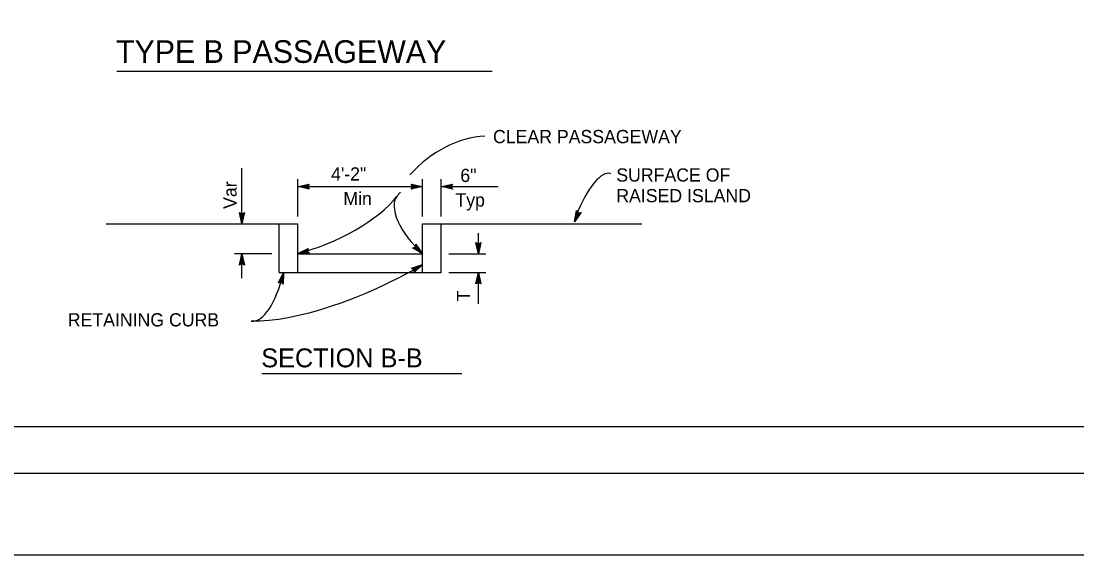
# Model space of a CAD drawing. Extents: x -893 to 867, y -474 to 712.
# Drawn here: x -191 to 368, y -474 to -192 of the extents above; entities that cross this region are included whole.
import ezdxf

# ---------------------------------------------------------------- set-up
doc = ezdxf.new("R2010")
doc.units = 0
for name, color, linetype in [('10 Sheet Format', 7, 'Continuous'), ('56 Stage 3 Anno', 7, 'Continuous'), ('57 Undefined', 7, 'Continuous'), ('60 Nongeo Data', 7, 'Continuous')]:
    doc.layers.add(name, color=color, linetype=linetype)

msp = doc.modelspace()

# ---------------------------------------------------------------- linework, layer by layer
at = {"layer": '10 Sheet Format'}
msp.add_line((-813.45, -406.04), (811.55, -406.04), dxfattribs=at)
for points in [[(-893.45, -474.04), (866.55, -474.04), (866.55, 711.96), (-893.45, 711.96)], [(-863.43, 668.96), (836.57, 668.96), (836.57, -431.04), (-863.43, -431.04)], [(-863.43, 668.96), (836.57, 668.96), (836.57, -431.04), (-863.43, -431.04)]]:
    msp.add_lwpolyline(points, close=True, dxfattribs=at)
at = {"layer": '56 Stage 3 Anno'}
for p, q in [((-73.85, -298.82), (-73.85, -269.32)), ((-44.27, -294.89), (-44.27, -275.2)), ((-44.27, -279.14), (-38.27, -277.81)), ((-44.27, -279.14), (21.74, -279.14)), ((-38.27, -280.48), (-44.27, -279.14)), ((-44.27, -279.14), (-44.27, -279.14)), ((-38.48, -280.12), (-42.89, -279.14)), ((-42.88, -279.14), (-38.5, -278.17)), ((-41.5, -279.14), (-38.68, -278.52)), ((-38.72, -279.76), (-41.5, -279.14)), ((-40.12, -279.14), (-38.91, -278.87)), ((-38.89, -279.42), (-40.12, -279.14)), ((-38.27, -277.81), (-39.07, -279.14)), ((-39.07, -279.14), (-38.27, -280.48)), ((-38.27, -277.81), (-38.27, -277.81)), ((16.54, -279.14), (15.74, -277.8)), ((15.74, -277.8), (15.74, -277.8)), ((15.74, -277.8), (21.74, -279.14)), ((21.74, -279.14), (15.74, -280.47)), ((15.74, -280.47), (16.54, -279.14)), ((15.96, -278.16), (20.36, -279.14)), ((20.35, -279.14), (15.97, -280.11)), ((18.98, -279.14), (16.15, -279.76)), ((16.19, -278.51), (18.98, -279.14)), ((16.37, -278.86), (17.6, -279.14)), ((17.6, -279.14), (16.39, -279.4)), ((21.74, -294.89), (21.74, -275.2)), ((21.74, -279.14), (21.74, -279.14)), ((31.64, -294.89), (31.64, -275.2)), ((31.64, -279.14), (37.64, -277.81)), ((31.64, -279.14), (61.81, -279.14)), ((37.64, -280.48), (31.64, -279.14)), ((31.64, -279.14), (31.64, -279.14)), ((37.42, -280.12), (33.02, -279.14)), ((33.03, -279.14), (37.41, -278.17)), ((34.4, -279.14), (37.23, -278.52)), ((37.19, -279.76), (34.4, -279.14)), ((35.78, -279.14), (36.99, -278.87)), ((37.01, -279.42), (35.78, -279.14)), ((37.64, -277.81), (36.84, -279.14)), ((36.84, -279.14), (37.64, -280.48)), ((37.64, -277.81), (37.64, -277.81)), ((-38.27, -280.48), (-38.27, -280.48)), ((15.74, -280.47), (15.74, -280.47)), ((37.64, -280.48), (37.64, -280.48)), ((-73.85, -298.82), (-75.18, -292.82)), ((-75.18, -292.82), (-75.18, -292.82)), ((-75.18, -292.82), (-73.85, -293.62)), ((-73.85, -297.43), (-74.82, -293.06)), ((-73.85, -296.06), (-74.47, -293.24)), ((-73.85, -294.68), (-74.12, -293.47)), ((-73.85, -293.62), (-72.51, -292.82)), ((-72.51, -292.82), (-73.85, -298.82)), ((-72.87, -293.04), (-73.85, -297.44)), ((-73.23, -293.27), (-73.85, -296.06)), ((-73.57, -293.45), (-73.85, -294.68)), ((-72.51, -292.82), (-72.51, -292.82)), ((102.13, -297.77), (103.28, -291.73)), ((105.73, -292.78), (102.13, -297.77)), ((102.67, -296.49), (103.51, -292.09)), ((105.32, -292.84), (102.67, -296.5)), ((103.22, -295.23), (103.76, -292.39)), ((104.89, -292.91), (103.22, -295.23)), ((103.28, -291.73), (103.28, -291.73)), ((103.28, -291.73), (104.18, -292.99)), ((103.77, -293.96), (104, -292.74)), ((104.51, -292.94), (103.77, -293.96)), ((104.18, -292.99), (105.73, -292.78)), ((105.73, -292.78), (105.73, -292.78)), ((-73.85, -298.82), (-73.85, -298.82)), ((102.13, -297.77), (102.13, -297.77)), ((51.33, -314.7), (51.33, -303.7)), ((-44.27, -314.45), (-38.73, -311.79)), ((-42.91, -314.13), (-38.87, -312.19)), ((-41.58, -313.82), (-38.97, -312.57)), ((-38.73, -311.79), (-39.2, -313.27)), ((-38.73, -311.79), (-38.73, -311.79)), ((16.44, -311.58), (17.93, -311.15)), ((21.74, -314.7), (16.44, -311.58)), ((16.44, -311.58), (16.44, -311.58)), ((20.72, -313.75), (16.86, -311.48)), ((19.72, -312.81), (17.23, -311.34)), ((18.71, -311.87), (17.64, -311.24)), ((17.93, -311.15), (18.26, -309.63)), ((18, -310.83), (18.71, -311.87)), ((18.1, -310.46), (19.72, -312.81)), ((18.18, -310.03), (20.73, -313.75)), ((18.26, -309.63), (18.26, -309.63)), ((18.26, -309.63), (21.74, -314.7)), ((51.33, -314.7), (50, -308.7)), ((50, -308.7), (50, -308.7)), ((50, -308.7), (51.33, -309.5)), ((51.32, -313.31), (50.35, -308.93)), ((51.33, -311.93), (50.7, -309.11)), ((51.33, -310.55), (51.06, -309.34)), ((51.33, -309.5), (52.67, -308.7)), ((52.67, -308.7), (51.33, -314.7)), ((52.31, -308.91), (51.33, -313.32)), ((51.95, -309.15), (51.33, -311.93)), ((51.6, -309.32), (51.33, -310.55)), ((52.67, -308.7), (52.67, -308.7)), ((-58.1, -314.7), (-77.79, -314.7)), ((-75.19, -320.7), (-73.85, -314.7)), ((-74.84, -320.48), (-73.85, -316.08)), ((-74.48, -320.25), (-73.85, -317.46)), ((-73.85, -327.6), (-73.85, -314.7)), ((-73.85, -314.7), (-73.85, -314.7)), ((-73.85, -314.7), (-72.52, -320.7)), ((-73.85, -316.09), (-72.88, -320.46)), ((-73.85, -317.46), (-73.23, -320.29)), ((-38.12, -314.39), (-44.27, -314.45)), ((-44.27, -314.45), (-44.27, -314.45)), ((-38.41, -314.09), (-42.92, -314.13)), ((-38.72, -313.79), (-41.58, -313.82)), ((-40.23, -313.51), (-39.11, -312.97)), ((-38.97, -313.5), (-40.23, -313.51)), ((-39.2, -313.27), (-38.12, -314.39)), ((-38.12, -314.39), (-38.12, -314.39)), ((21.74, -314.7), (21.74, -314.7)), ((35.58, -314.7), (55.26, -314.7)), ((51.33, -314.7), (51.33, -314.7)), ((-73.85, -319.9), (-75.19, -320.7)), ((-75.19, -320.7), (-75.19, -320.7)), ((-74.13, -320.07), (-73.85, -318.84)), ((-73.85, -318.84), (-73.59, -320.05)), ((-72.52, -320.7), (-73.85, -319.9)), ((-72.52, -320.7), (-72.52, -320.7)), ((15.88, -322.28), (21.74, -320.4)), ((17.25, -323.03), (15.88, -322.28)), ((15.88, -322.28), (15.88, -322.28)), ((16.25, -322.47), (20.55, -321.1)), ((16.63, -322.67), (19.35, -321.8)), ((16.96, -322.88), (18.16, -322.49)), ((21.74, -320.4), (17.23, -324.58)), ((19.35, -321.8), (17.23, -323.76)), ((17.23, -324.58), (17.25, -323.03)), ((20.54, -321.11), (17.25, -324.15)), ((18.16, -322.49), (17.25, -323.33)), ((21.74, -320.4), (21.74, -320.4)), ((-54.57, -330.1), (-51.82, -324.6)), ((-53.08, -329.65), (-54.57, -330.1)), ((-54.17, -329.97), (-52.16, -325.94)), ((-53.77, -329.83), (-52.49, -327.28)), ((-53.39, -329.75), (-52.83, -328.62)), ((-51.98, -330.74), (-53.08, -329.65)), ((-52.83, -328.62), (-52.86, -329.86)), ((-52.49, -327.28), (-52.57, -330.17)), ((-52.16, -325.95), (-52.27, -330.43)), ((-51.82, -324.6), (-51.98, -330.74)), ((-51.82, -324.6), (-51.82, -324.6)), ((17.23, -324.58), (17.23, -324.58)), ((35.58, -324.6), (55.26, -324.6)), ((49.99, -330.6), (51.33, -324.6)), ((50.34, -330.38), (51.32, -325.98)), ((50.7, -330.15), (51.32, -327.36)), ((51.05, -329.97), (51.32, -328.74)), ((51.32, -327.36), (51.95, -330.19)), ((51.32, -328.74), (51.59, -329.95)), ((51.33, -341.11), (51.33, -324.6)), ((51.33, -324.6), (51.33, -324.6)), ((51.33, -324.6), (52.66, -330.6)), ((51.33, -325.99), (52.3, -330.36)), ((-54.57, -330.1), (-54.57, -330.1)), ((-51.98, -330.74), (-51.98, -330.74)), ((51.33, -329.8), (49.99, -330.6)), ((49.99, -330.6), (49.99, -330.6)), ((52.66, -330.6), (51.33, -329.8)), ((52.66, -330.6), (52.66, -330.6))]:
    msp.add_line(p, q, dxfattribs=at)
for centre, major_axis, ratio, start_param, end_param in [((49.6, -329.31), (-17.2, -75.95), 0.747203, 3.349886, 4.058028), ((109.23, -320.72), (-11.79, -48.53), 0.279457, 3.114825, 4.222871), ((-28.53, -292.42), (-39.72, -19.16), 0.350061, 1.002232, 2.546823), ((29.57, -304.56), (21.15, -20.54), 0.432233, 3.175871, 4.761473), ((46.2, -336.67), (-17.2, -75.95), 0.747203, 4.091298, 4.133088), ((-6.81, -297.15), (84.97, 43.52), 0.3574, 3.729028, 4.868151), ((-66.73, -291.67), (1.85, 58.69), 0.325508, 3.123551, 4.127114)]:
    msp.add_ellipse(centre, major_axis=major_axis, ratio=ratio, start_param=start_param, end_param=end_param, dxfattribs=at)
at = {"layer": '57 Undefined'}
for p, q in [((-140.1, -218.02), (58.65, -218.02)), ((-63.28, -378.11), (42.49, -378.11))]:
    msp.add_line(p, q, dxfattribs=at)
at = {"layer": '60 Nongeo Data'}
for p, q in [((-145.78, -298.82), (-44.27, -298.82)), ((-54.17, -324.6), (-54.17, -298.82)), ((-44.27, -324.6), (-44.27, -298.82)), ((21.74, -324.6), (21.74, -298.82)), ((21.74, -298.82), (137.79, -298.82)), ((31.64, -324.6), (31.64, -298.82)), ((-44.27, -314.7), (21.74, -314.7)), ((-54.17, -324.6), (31.64, -324.6))]:
    msp.add_line(p, q, dxfattribs=at)

# ---------------------------------------------------------------- texts
at = {"layer": '57 Undefined'}
for s, height, p in [('TYPE B PASSAGEWAY', 12, (-140.47, -213.65)), ('CLEAR PASSAGEWAY', 7, (59.03, -256.14)), ('4\'-2"', 7, (-26.67, -275.91)), (' 6"', 7, (39.15, -276.69)), ('SURFACE OF', 7, (124.28, -276.46)), ('Min', 7, (-20.16, -288.94)), ('Typ', 7, (39.15, -289.69)), ('RAISED ISLAND', 7, (124.28, -287.4)), ('RETAINING CURB', 7, (-166.01, -353.12)), ('SECTION B-B', 10, (-63.63, -374.76))]:
    msp.add_text(s, height=height, dxfattribs=at).set_placement(p)
for s, p in [('Var', (-76.64, -290.93)), ('T', (46.92, -339.83))]:
    msp.add_text(s, height=7, rotation=90, dxfattribs=at).set_placement(p)

doc.saveas('drawing.dxf')
